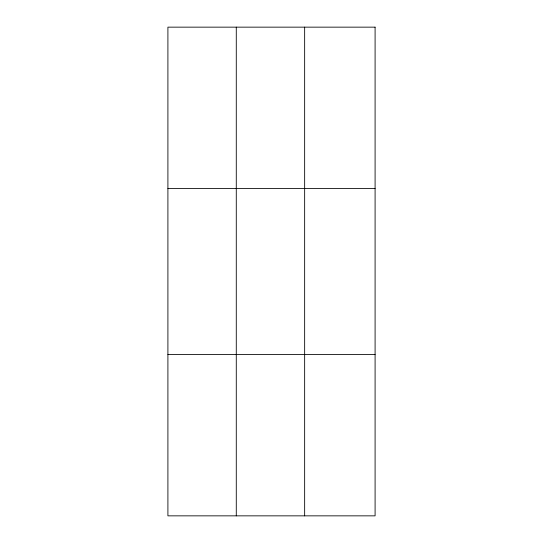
<?xml version="1.0" encoding="UTF-8"?>
<svg xmlns="http://www.w3.org/2000/svg" width="543" height="543" viewBox="0 0 543 543"><rect width="100%" height="100%" fill="white"/><g stroke="black" fill="none" stroke-linecap="round" stroke-linejoin="round"><path stroke-width="0.81" d="M236.28 515.85L236.28 27.15M304.65 515.85L304.65 27.15M167.909 188.421L375.091 188.421M167.909 354.579L375.091 354.579M375.091 27.15L375.091 515.85L167.909 515.85L167.909 27.15L375.091 27.15"/></g></svg>
